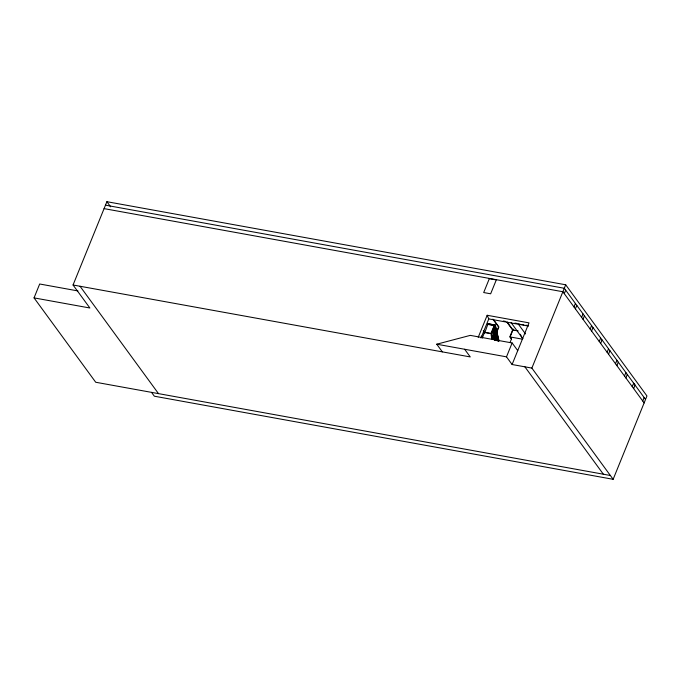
<?xml version="1.0" encoding="UTF-8"?>
<svg xmlns="http://www.w3.org/2000/svg" width="681" height="681" viewBox="0 0 681 681"><rect width="100%" height="100%" fill="white"/><g stroke="black" fill="none" stroke-linecap="round" stroke-linejoin="round"><path stroke-width="1.02" d="M610.346 475.474L95.715 382.254L34.05 297.886L39.685 284.003L77.94 290.932M34.05 297.886L89.875 307.999L73.054 284.99L106.891 201.695L565.698 284.786L646.95 395.967L613.147 479.305L154.34 396.206L151.54 392.367M478.224 337.299L487.17 315.277L529.009 322.862L512.095 364.514L531.87 368.089L613.147 479.305M481.007 338.048L488.779 318.904L487.17 315.277M482.284 337.929L484.591 332.251L490.984 333.409L494.372 337.35M491.222 333.724L494.508 325.629L488.115 324.471L488.115 323.569L495.325 325.152L498.926 340.449M489.392 333.392L484.821 332.566L488.115 323.569M490.984 333.409L494.278 325.305L487.877 324.147M491.801 333.835L495.325 325.152L489.341 324.071M492.465 338.423L491.341 336.891L491.988 335.299L490.924 335.103L495.096 324.837L498.935 341.147M491.341 336.891L492.406 337.078L491.708 338.815L492.865 339.027M493.725 338.934L498.603 326.931L492.874 319.108M497.156 340.806L494.661 337.401L498.892 326.982L493.751 319.951M507.09 322.351L512.64 329.945L509.822 336.882L522.353 339.155M513.278 329.127L510.112 336.942L511.508 338.857L510.009 342.56M512.095 364.514L506.494 356.844L512.129 342.96L470.29 335.375L436.734 344.203L442.344 351.873M531.87 368.089L565.698 284.786M564.285 293.656L565.69 290.183M573.989 306.944L575.402 303.471M575.394 308.859L576.807 305.386M581.625 317.38L583.03 313.907M583.021 319.295L584.434 315.822M590.189 329.102L591.602 325.629M591.593 331.017L592.998 327.552M599.246 341.487L600.651 338.014M600.642 343.403L602.055 339.93M607.12 352.273L608.533 348.8M608.525 354.188L609.938 350.715M615.496 363.731L616.909 360.258M616.901 365.646L618.305 362.173M624.486 376.023L625.899 372.558M625.89 377.946L627.295 374.473M632.232 386.672L633.645 383.199L635.05 385.114L633.636 388.587M642.728 400.99L644.141 397.517M520.029 324.147L518.113 323.815L525.511 333.937M521.935 324.488L523.851 324.828M105.478 205.168L564.294 288.267L645.537 399.432M104.065 208.624L562.881 291.74L644.158 402.948M503.344 320.998L505.438 321.381M514.862 323.083L516.973 323.475M525.851 325.186L527.937 325.561M488.779 318.904L528.558 326.105M512.461 329.357L514.095 330.208M512.64 329.945L518.173 330.949M511.508 338.857L510.29 337.521M492.38 336.984L494.661 337.401M436.734 344.203L506.494 356.844M73.054 284.99L470.256 356.929L464.646 349.259M511.125 322.666L522.838 338.704A24.09 19.426 -36.2 0 1 520.395 334.243M506.987 321.866L512.929 329.996M512.129 342.96L517.739 350.63M524.889 366.829L603.366 474.206M491.988 335.299L494.789 339.129M492.406 337.078L494.653 340.151M483.348 330.54L484.821 332.566M483.408 331.664L484.651 333.367M481.348 336.099L482.599 337.802M106.891 201.695L110.637 206.828M80.035 286.25L158.511 393.635M498.611 341.275L494.857 325.416L498.381 340.96M497.436 340.934L494.151 327.144L497.207 340.619M496.619 339.734L493.802 328.012L496.619 340.449M495.674 340.432L493.095 329.749L495.445 340.117M495.087 340.262L492.746 330.617L494.857 339.947M489.333 278.657L483.697 292.541L490.652 293.8L496.296 279.917L489.333 278.657"/></g></svg>
